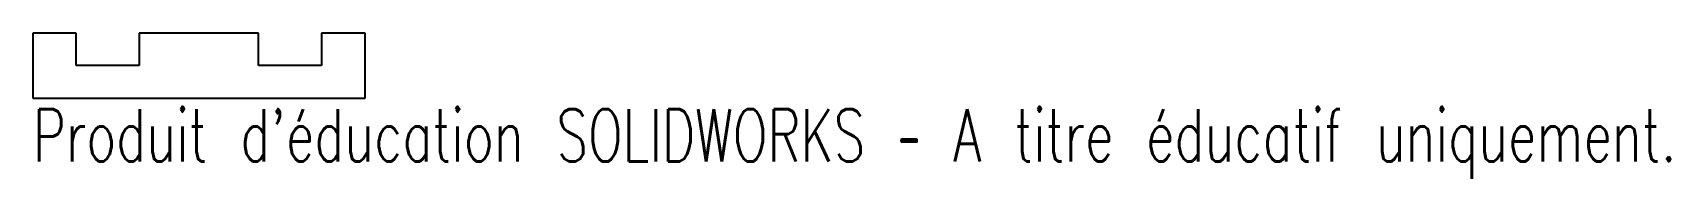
# Model space of a CAD drawing. Header units: millimetres. Extents: x 0 to 151, y -7 to 6.
import ezdxf

# ---------------------------------------------------------------- set-up
doc = ezdxf.new("R2010")
doc.units = ezdxf.units.MM
doc.styles.add('SLDTEXTSTYLE0', font='TXT', dxfattribs={"width": 0.7, "bigfont": 'bigfont'})

msp = doc.modelspace()

# ---------------------------------------------------------------- linework, layer by layer
at = {"color": 7, "linetype": 'Continuous', "lineweight": 25}
for p, q in [((4, 6), (0, 6)), ((0, 6), (0, 0)), ((4, 3), (4, 6)), ((20.8, 6), (9.8, 6)), ((9.8, 6), (9.8, 3)), ((20.8, 3), (20.8, 6)), ((30.6, 6), (26.6, 6)), ((26.6, 6), (26.6, 3)), ((30.6, 0), (30.6, 6)), ((9.8, 3), (4, 3)), ((26.6, 3), (20.8, 3)), ((0, 0), (30.6, 0))]:
    msp.add_line(p, q, dxfattribs=at)

# ---------------------------------------------------------------- texts
at = {"color": 7, "linetype": 'Continuous', "insert": (0, -1.02), "char_height": 4.8336, "attachment_point": 1, "style": 'SLDTEXTSTYLE0'}
msp.add_mtext("Produit d'éducation SOLIDWORKS – A titre éducatif uniquement.", dxfattribs=at)

doc.saveas('drawing.dxf')
